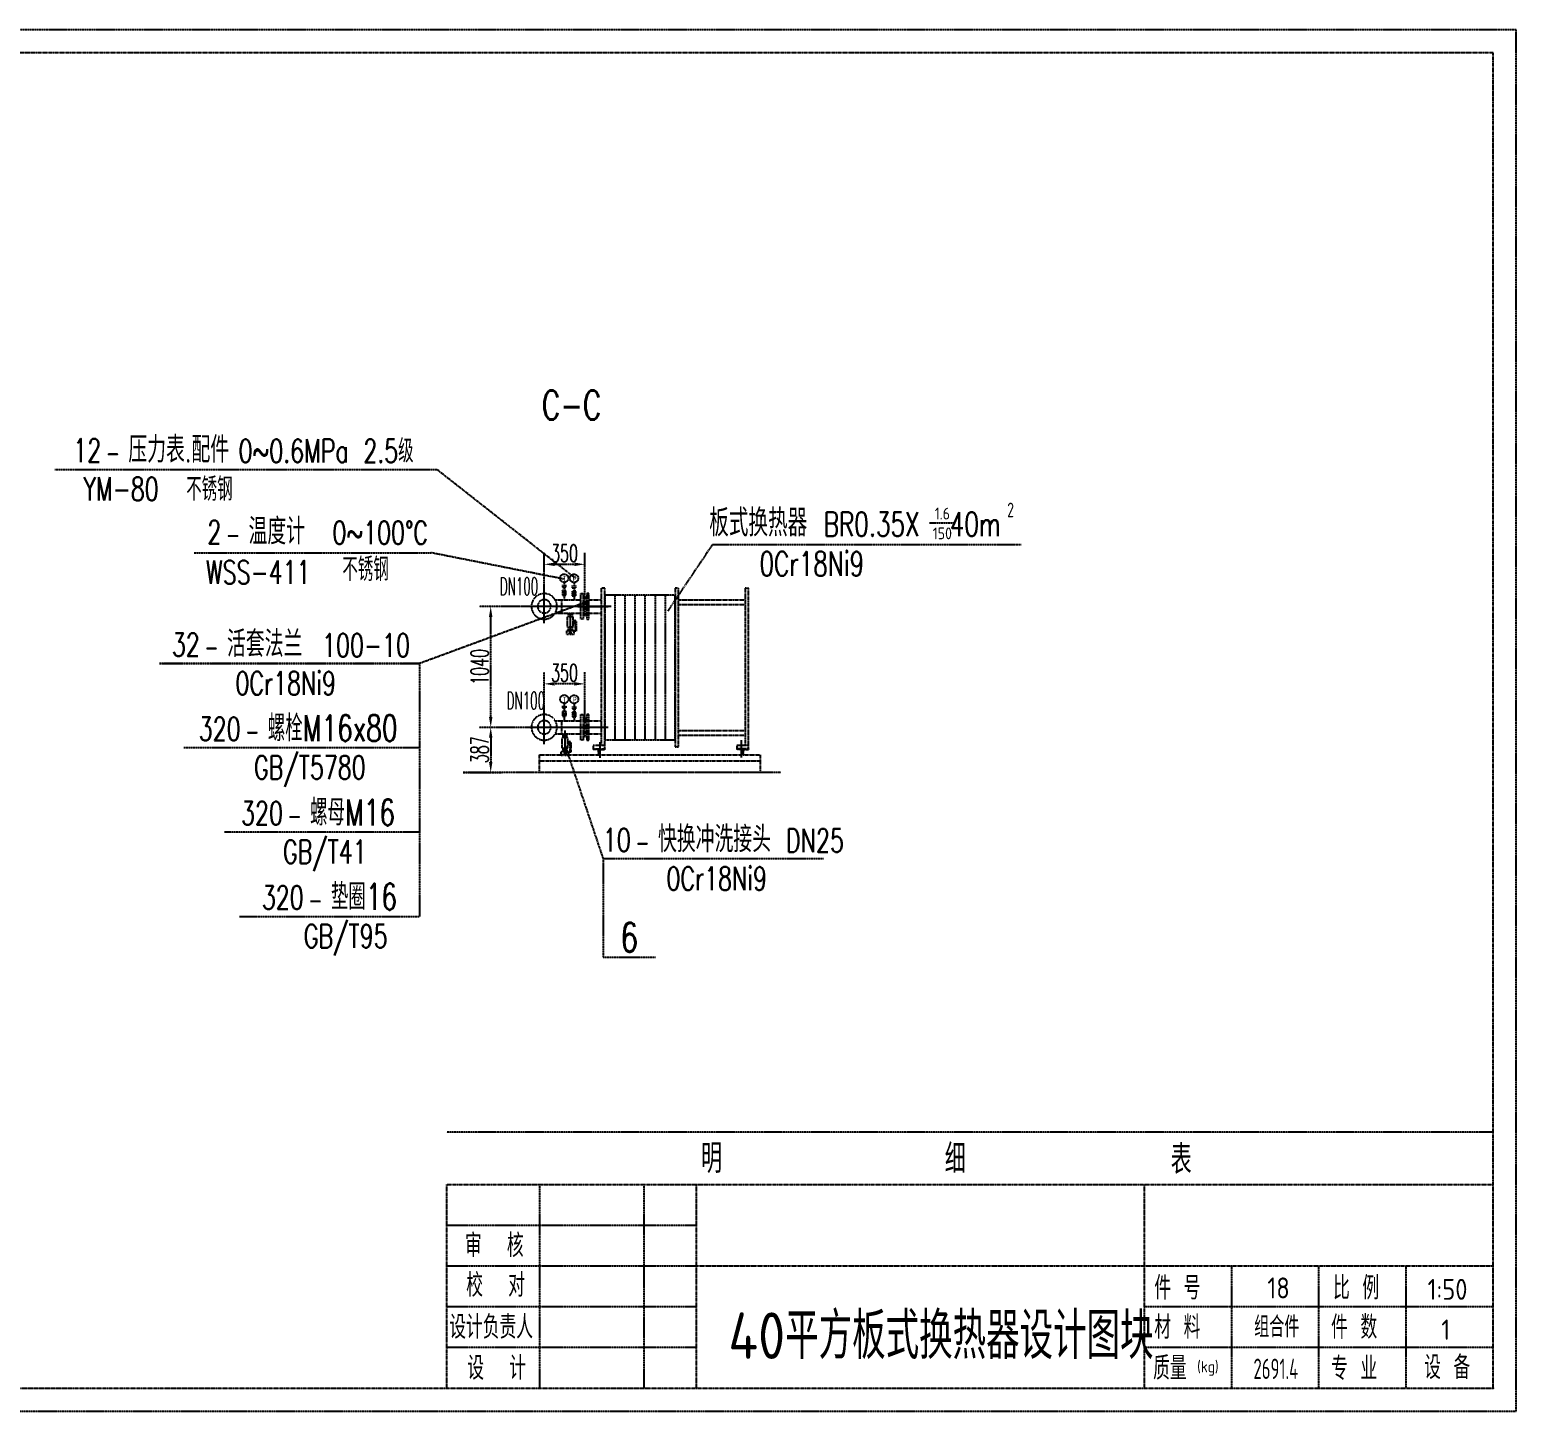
# Model space of a CAD drawing. Extents: x -4180 to 17478, y -3480 to 8400.
# Drawn here: x 4692 to 17478, y -3480 to 8400 of the extents above; entities that cross this region are included whole.
import ezdxf
from ezdxf.enums import TextEntityAlignment as Align

# ---------------------------------------------------------------- set-up
doc = ezdxf.new("R2010")
doc.units = 0
doc.header["$LTSCALE"] = 5
doc.header["$MEASUREMENT"] = 0
doc.linetypes.add('CENTER', pattern=[2, 1.25, -0.25, 0.25, -0.25])
doc.linetypes.add('DASHED', pattern=[0.75, 0.5, -0.25])
doc.layers.get('DEFPOINTS').update_dxf_attribs({"linetype": 'CONTINUOUS'})
for name, color, linetype in [('1', 1, 'CONTINUOUS'), ('2', 2, 'DASHED'), ('3', 3, 'CENTER')]:
    doc.layers.add(name, color=color, linetype=linetype)
doc.styles.add('FS', font='txt', dxfattribs={"width": 0.6, "bigfont": 'fshz'})
doc.styles.add('HZ', font='gbenor.shx', dxfattribs={"bigfont": 'gbcbig.shx'})
doc.styles.get("Standard").update_dxf_attribs({"font": 'gbenor.shx', "bigfont": 'gbcbig.shx'})
doc.dimstyles.new('ISO-25', dxfattribs={"dimtxt": 2.5, "dimasz": 2.5, "dimexe": 1.25, "dimexo": 0.625, "dimtad": 1, "dimdsep": 46, "dimtxsty": 'Standard', "dimcen": 2.5, "dimadec": 0, "dimazin": 0, "dimtfac": 1, "dimtmove": 0, "dimatfit": 3, "dimfxl": 1, "dimarcsym": 0})

# ---------------------------------------------------------------- blocks, each defined once
blk = doc.blocks.new('LSLUD51')
at = {"layer": '3', "style": 'FS', "width": 0.7}
blk.add_attdef('数量', text='', height=4, dxfattribs=at).set_placement((-0.99, 1.25), align=Align.RIGHT)
at = {"layer": '3', "style": 'HZ'}
blk.add_attdef('型号', (3.7, 1.13), '', height=4.5, dxfattribs=at)
at = {"layer": '3', "style": 'FS', "width": 0.7}
blk.add_attdef('厚', (23.54, 1.16), '', height=4, dxfattribs=at)
blk.add_attdef('材料', text='', height=4, dxfattribs=at).set_placement((17.57, -5.38), align=Align.CENTER)
at = {"layer": '3', "style": 'HZ'}
for tag, p, flags in [('附注2', (31.56, -6.33), 3), ('附注', (31.32, -11.78), 1)]:
    blk.add_attdef(tag, p, '', height=4, dxfattribs=dict(at, flags=flags))
at = {"layer": '3', "style": 'HZ', "width": 0.7, "flags": 1}
blk.add_attdef('图号或标准号', (42.82, -6), '', height=3.2, dxfattribs=at)
blk = doc.blocks.new('LSLUD4')
at = {"layer": '3'}
blk.add_text('-', height=4, dxfattribs=at).set_placement((5.62, 1))
at = {"layer": '3', "style": 'FS', "width": 0.7}
blk.add_attdef('数量', text='', height=4, dxfattribs=at).set_placement((4.76, 1.25), align=Align.RIGHT)
at = {"layer": '3', "style": 'HZ'}
blk.add_attdef('型号', (9.44, 1.13), '', height=4.5, dxfattribs=at)
at = {"layer": '3', "style": 'FS', "width": 0.7}
blk.add_attdef('厚', (25.79, 1.16), '', height=4, dxfattribs=at)
blk.add_attdef('材料', text='', height=4, dxfattribs=at).set_placement((19.54, -5.38), align=Align.CENTER)
at = {"layer": '3', "style": 'HZ'}
for tag, p, flags in [('附注2', (31.56, -6.33), 3), ('附注', (31.32, -11.78), 1)]:
    blk.add_attdef(tag, p, '', height=4, dxfattribs=dict(at, flags=flags))
at = {"layer": '3', "style": 'HZ', "width": 0.7, "flags": 1}
blk.add_attdef('图号或标准号', (42.82, -6), '', height=3.2, dxfattribs=at)
blk = doc.blocks.new('*D32')
at = {"layer": '3', "color": 0, "lineweight": -2}
for p, q in [((8966, 2401), (8557, 2401)), ((8657, 2311), (8657, 2104)), ((8419, 2014), (8757, 2014))]:
    blk.add_line(p, q, dxfattribs=at)
at = {"layer": '3', "color": 0}
for points in [[(8642, 2311), (8672, 2311), (8657, 2401)], [(8642, 2104), (8672, 2104), (8657, 2014)]]:
    blk.add_solid(points, dxfattribs=at)
at = {"layer": 'DEFPOINTS', "color": 0}
for p in [(8966, 2401), (8419, 2014), (8657, 2014)]:
    blk.add_point(p, dxfattribs=at)
at = {"layer": '3', "color": 0, "insert": (8562, 2208), "char_height": 150, "attachment_point": 5, "rotation": 90, "style": 'FS'}
blk.add_mtext('387', dxfattribs=at)
blk = doc.blocks.new('*D33')
at = {"layer": '3', "color": 0, "lineweight": -2}
for p, q in [((8929, 3441), (8557, 3441)), ((8657, 2491), (8657, 3351)), ((8966, 2401), (8557, 2401))]:
    blk.add_line(p, q, dxfattribs=at)
at = {"layer": '3', "color": 0}
for points in [[(8642, 3351), (8672, 3351), (8657, 3441)], [(8642, 2491), (8672, 2491), (8657, 2401)]]:
    blk.add_solid(points, dxfattribs=at)
at = {"layer": 'DEFPOINTS', "color": 0}
for p in [(8657, 3441), (8929, 3441), (8966, 2401)]:
    blk.add_point(p, dxfattribs=at)
at = {"layer": '3', "color": 0, "insert": (8562, 2921), "char_height": 150, "attachment_point": 5, "rotation": 90, "style": 'FS'}
blk.add_mtext('1040', dxfattribs=at)
blk = doc.blocks.new('lslud3ya')
at = {"layer": '3'}
blk.add_text('-', height=4, dxfattribs=at).set_placement((9.12, 1.02))
at = {"layer": '3', "style": 'FS', "width": 0.7}
blk.add_attdef('数量', text='', height=4, dxfattribs=at).set_placement((8.26, 1.27), align=Align.RIGHT)
at = {"layer": '3', "style": 'HZ'}
blk.add_attdef('型号', (12.94, 1.15), '', height=4.5, dxfattribs=at)
at = {"layer": '3', "style": 'FS', "width": 0.7}
for tag, p in [('厚', (27.39, 1.18)), ('材料', (20.39, -5.4))]:
    blk.add_attdef(tag, p, '', height=4, dxfattribs=at)
blk.add_attdef('图号或标准号', text='', height=4, dxfattribs=at).set_placement((9.18, -5.36), align=Align.CENTER)
at = {"layer": '3', "style": 'HZ'}
for tag, p, flags in [('附注2', (33.56, -6.32), 3), ('附注', (33.32, -11.76), 1)]:
    blk.add_attdef(tag, p, '', height=4, dxfattribs=dict(at, flags=flags))
blk = doc.blocks.new('bzjl2')
at = {"layer": '3'}
blk.add_text('-', height=4, dxfattribs=at).set_placement((5.62, 1.02))
at = {"layer": '3', "style": 'FS', "width": 0.7}
blk.add_attdef('数量', text='', height=4, dxfattribs=at).set_placement((4.76, 1.27), align=Align.RIGHT)
blk.add_attdef('型号', (9.44, 1.15), '', height=4.5, dxfattribs=at)
blk.add_attdef('图号或标准号', text='', height=4, dxfattribs=at).set_placement((16.68, -5.36), align=Align.CENTER)
at = {"layer": '3', "style": 'HZ'}
for tag, p, flags in [('材料', (28.26, -5.48), 1), ('单件重(KG)', (34.96, -5.48), 1), ('总重(KG)', (34.99, -11.64), 1), ('附注2', (35.43, -17.6), 3)]:
    blk.add_attdef(tag, p, '', height=4, dxfattribs=dict(at, flags=flags))
blk = doc.blocks.new('bzjm2')
at = {"layer": '3'}
blk.add_text('-', height=4, dxfattribs=at).set_placement((5.62, 1.02))
at = {"layer": '3', "style": 'FS', "width": 0.7}
blk.add_attdef('数量', text='', height=4, dxfattribs=at).set_placement((4.76, 1.27), align=Align.RIGHT)
blk.add_attdef('型号', (9.44, 1.15), '', height=4.5, dxfattribs=at)
blk.add_attdef('图号或标准号', text='', height=4, dxfattribs=at).set_placement((11.98, -5.36), align=Align.CENTER)
at = {"layer": '3', "style": 'HZ'}
for tag, p, flags in [('材料', (23.56, -5.48), 1), ('单件重(KG)', (30.26, -5.48), 1), ('总重(KG)', (30.29, -11.64), 1), ('附注2', (30.73, -17.6), 3)]:
    blk.add_attdef(tag, p, '', height=4, dxfattribs=dict(at, flags=flags))
blk = doc.blocks.new('bzjd2')
at = {"layer": '3'}
blk.add_text('-', height=4, dxfattribs=at).set_placement((5.62, 1.02))
at = {"layer": '3', "style": 'FS', "width": 0.7}
blk.add_attdef('数量', text='', height=4, dxfattribs=at).set_placement((4.76, 1.27), align=Align.RIGHT)
blk.add_attdef('型号', (9.44, 1.15), '', height=4.5, dxfattribs=at)
blk.add_attdef('图号或标准号', text='', height=4, dxfattribs=at).set_placement((11.98, -5.36), align=Align.CENTER)
at = {"layer": '3', "style": 'HZ'}
for tag, p, flags in [('材料', (23.56, -5.48), 1), ('单件重(KG)', (30.26, -5.48), 1), ('总重(KG)', (30.29, -11.64), 1), ('附注2', (30.73, -17.6), 3)]:
    blk.add_attdef(tag, p, '', height=4, dxfattribs=dict(at, flags=flags))
blk = doc.blocks.new('*D34')
at = {"layer": '3', "color": 0, "lineweight": -2}
for p, q in [((9117, 3617), (9117, 3903)), ((9467, 3520), (9467, 3903)), ((9207, 3803), (9377, 3803))]:
    blk.add_line(p, q, dxfattribs=at)
at = {"layer": '3', "color": 0}
for points in [[(9207, 3818), (9207, 3788), (9117, 3803)], [(9377, 3818), (9377, 3788), (9467, 3803)]]:
    blk.add_solid(points, dxfattribs=at)
at = {"layer": 'DEFPOINTS', "color": 0}
for p in [(9467, 3803), (9117, 3617), (9467, 3520)]:
    blk.add_point(p, dxfattribs=at)
at = {"layer": '3', "color": 0, "insert": (9292, 3898), "char_height": 150, "attachment_point": 5, "style": 'FS'}
blk.add_mtext('350', dxfattribs=at)
blk = doc.blocks.new('*D35')
at = {"layer": '3', "color": 0, "lineweight": -2}
for p, q in [((9117, 2577), (9117, 2875)), ((9467, 2480), (9467, 2875)), ((9377, 2775), (9207, 2775))]:
    blk.add_line(p, q, dxfattribs=at)
at = {"layer": '3', "color": 0}
for points in [[(9207, 2790), (9207, 2760), (9117, 2775)], [(9377, 2790), (9377, 2760), (9467, 2775)]]:
    blk.add_solid(points, dxfattribs=at)
at = {"layer": 'DEFPOINTS', "color": 0}
for p in [(9117, 2775), (9117, 2577), (9467, 2480)]:
    blk.add_point(p, dxfattribs=at)
at = {"layer": '3', "color": 0, "insert": (9292, 2870), "char_height": 150, "attachment_point": 5, "style": 'FS'}
blk.add_mtext('350', dxfattribs=at)
blk = doc.blocks.new('lslud5Ya')
at = {"layer": '3'}
blk.add_text('-', height=4, dxfattribs=at).set_placement((6.62, 1.02))
at = {"layer": '3', "style": 'FS', "width": 0.7}
blk.add_attdef('数量', text='', height=4, dxfattribs=at).set_placement((5.76, 1.27), align=Align.RIGHT)
at = {"layer": '3', "style": 'HZ'}
blk.add_attdef('型号', (10.44, 1.15), '', height=4.5, dxfattribs=at)
at = {"layer": '3', "style": 'FS', "width": 0.7}
for tag, p in [('厚', (29.39, 1.18)), ('材料', (20.39, -5.4))]:
    blk.add_attdef(tag, p, '', height=4, dxfattribs=at)
blk.add_attdef('图号或标准号', text='', height=4, dxfattribs=at).set_placement((9.18, -5.36), align=Align.CENTER)
at = {"layer": '3', "style": 'HZ'}
for tag, p, flags in [('附注2', (33.56, -6.32), 3), ('附注', (33.32, -11.76), 1)]:
    blk.add_attdef(tag, p, '', height=4, dxfattribs=dict(at, flags=flags))
blk = doc.blocks.new('tbtll3')
at = {"layer": '3', "style": 'HZ'}
for tag, height, p in [('图纸编号', 5.04, (-35.29, 24.63)), ('版次', 3, (-3.97, 22.59)), ('件号', 3.6, (-36.89, 15.41)), ('比例', 3.6, (-7.83, 15.17)), ('图纸名称', 8, (-94.98, 5)), ('设计人', 4, (-150.05, 8.38)), ('材料', 3.6, (-37.2, 8.72)), ('数量', 3.5, (-8.13, 8.29))]:
    blk.add_attdef(tag, text='', height=height, dxfattribs=at).set_placement(p, align=Align.CENTER)
at = {"layer": '3', "width": 0.7, "flags": 3}
blk.add_attdef('附注2', text='', height=3.5, dxfattribs=at).set_placement((-12.47, 22.51), align=Align.CENTER)
at = {"layer": '3', "style": 'HZ', "flags": 1}
blk.add_attdef('图幅(甲)', (-75.72, 7.71), '', height=4, dxfattribs=at)
at = {"layer": '3', "style": 'HZ', "width": 0.7}
blk.add_attdef('单件重(KG)', text='', height=3.5, dxfattribs=at).set_placement((-37.36, 1.55), align=Align.CENTER)

msp = doc.modelspace()

# ---------------------------------------------------------------- linework, layer by layer
at = {"layer": '1'}
for p, q in [((9117.5, 3297), (9117.5, 3616.9)), ((9693.2, 3441.4), (8929, 3441.4)), ((9342.9, 3198.4), (9342.9, 3384.4)), ((9407.5, 3441.4), (9667.8, 3441.4)), ((9367.7, 3306.4), (9400.7, 3306.4)), ((9117.5, 2257), (9117.5, 2576.9)), ((8966.2, 2401.4), (9667.8, 2401.4)), ((9296.3, 2158.4), (9296.3, 2373.3)), ((9321.1, 2266.4), (9354.1, 2266.4)), ((9597.5, 2139.2), (9597.5, 2274.9)), ((10814.5, 2143.2), (10814.5, 2290.5))]:
    msp.add_line(p, q, dxfattribs=at)
at = {"layer": '2'}
for p, q in [((17278.3, 8200), (-3679.7, 8200)), ((17278.3, -3280), (17278.3, 8200)), ((9637.5, 3598.4), (9607.5, 3598.4)), ((9607.5, 3598.4), (9607.5, 2246.4)), ((9637.5, 2216.4), (9637.5, 3598.4)), ((10273.5, 3598.4), (10243.5, 3598.4)), ((10243.5, 3598.4), (10243.5, 2234.4)), ((10273.5, 2234.4), (10273.5, 3598.4)), ((10874.5, 3598.4), (10844.5, 3598.4)), ((10844.5, 3598.4), (10844.5, 2246.4)), ((10874.5, 2216.4), (10874.5, 3598.4)), ((9211.6, 3498.4), (9433.5, 3498.4)), ((9267.5, 3384.4), (9267.5, 3498.4)), ((9433.5, 3331.4), (9433.5, 3551.4)), ((9433.5, 3551.4), (9451.5, 3551.4)), ((9451.5, 3551.4), (9451.5, 3331.4)), ((9467.5, 3520.4), (9451.5, 3520.4)), ((9467.5, 3520.4), (9483.5, 3520.4)), ((9467.5, 3520.4), (9467.5, 3362.4)), ((9467.5, 3520.4), (9467.5, 3362.4)), ((9501.5, 3551.4), (9483.5, 3551.4)), ((9483.5, 3551.4), (9483.5, 3331.4)), ((9501.5, 3331.4), (9501.5, 3551.4)), ((9501.5, 3498.4), (9607.5, 3498.4)), ((10273.5, 3498.4), (10844.5, 3498.4)), ((10273.5, 3458.4), (10844.5, 3458.4)), ((9211.6, 3384.4), (9433.5, 3384.4)), ((9318.1, 3262.4), (9318.1, 3350.4)), ((9367.7, 3350.4), (9318.1, 3350.4)), ((9326.1, 3350.4), (9326.1, 3384.4)), ((9359.7, 3350.4), (9359.7, 3384.4)), ((9367.7, 3262.4), (9367.7, 3350.4)), ((9451.5, 3331.4), (9433.5, 3331.4)), ((9467.5, 3362.4), (9451.5, 3362.4)), ((9467.5, 3362.4), (9483.5, 3362.4)), ((9483.5, 3331.4), (9501.5, 3331.4)), ((9501.5, 3384.4), (9607.5, 3384.4)), ((9374.9, 3230.4), (9310.9, 3230.4)), ((9310.9, 3198.4), (9310.9, 3230.4)), ((9326.9, 3198.4), (9310.9, 3198.4)), ((9367.7, 3262.4), (9318.1, 3262.4)), ((9326.1, 3230.4), (9326.1, 3262.4)), ((9326.9, 3198.4), (9326.9, 3214.4)), ((9334.9, 3214.4), (9326.9, 3214.4)), ((9334.9, 3198.4), (9334.9, 3214.4)), ((9350.9, 3198.4), (9334.9, 3198.4)), ((9350.9, 3198.4), (9350.9, 3214.4)), ((9358.9, 3214.4), (9350.9, 3214.4)), ((9358.9, 3198.4), (9358.9, 3214.4)), ((9374.9, 3198.4), (9358.9, 3198.4)), ((9359.7, 3230.4), (9359.7, 3262.4)), ((9367.7, 3316), (9377.3, 3316)), ((9367.7, 3296.8), (9377.3, 3296.8)), ((9374.9, 3198.4), (9374.9, 3230.4)), ((9377.3, 3322.4), (9377.3, 3294.7)), ((9377.3, 3322.4), (9387.6, 3322.4)), ((9377.3, 3294.7), (9383.7, 3289.7)), ((9383.7, 3289.7), (9383.7, 3228.1)), ((9393.3, 3228.1), (9383.7, 3228.1)), ((9387.6, 3294.7), (9387.6, 3322.4)), ((9387.6, 3294.7), (9393.3, 3290.3)), ((9393.3, 3290.3), (9393.3, 3228.1)), ((9211.6, 2458.4), (9433.5, 2458.4)), ((9267.5, 2344.4), (9267.5, 2458.4)), ((9433.5, 2291.4), (9433.5, 2511.4)), ((9433.5, 2511.4), (9451.5, 2511.4)), ((9451.5, 2511.4), (9451.5, 2291.4)), ((9467.5, 2480.4), (9451.5, 2480.4)), ((9467.5, 2480.4), (9483.5, 2480.4)), ((9467.5, 2480.4), (9467.5, 2322.4)), ((9467.5, 2480.4), (9467.5, 2322.4)), ((9501.5, 2511.4), (9483.5, 2511.4)), ((9483.5, 2511.4), (9483.5, 2291.4)), ((9501.5, 2291.4), (9501.5, 2511.4)), ((9501.5, 2458.4), (9607.5, 2458.4)), ((9211.6, 2344.4), (9433.5, 2344.4)), ((9271.5, 2222.4), (9271.5, 2310.4)), ((9321.1, 2310.4), (9271.5, 2310.4)), ((9279.5, 2310.4), (9279.5, 2344.4)), ((9313.1, 2310.4), (9313.1, 2344.4)), ((9321.1, 2222.4), (9321.1, 2310.4)), ((9467.5, 2322.4), (9451.5, 2322.4)), ((9467.5, 2322.4), (9483.5, 2322.4)), ((9501.5, 2344.4), (9607.5, 2344.4)), ((10273.5, 2374.4), (10844.5, 2374.4)), ((10273.5, 2334.4), (10844.5, 2334.4)), ((9328.3, 2190.4), (9264.3, 2190.4)), ((9264.3, 2158.4), (9264.3, 2190.4)), ((9321.1, 2222.4), (9271.5, 2222.4)), ((9279.5, 2190.4), (9279.5, 2222.4)), ((9280.3, 2158.4), (9280.3, 2174.4)), ((9288.3, 2174.4), (9280.3, 2174.4)), ((9288.3, 2158.4), (9288.3, 2174.4)), ((9304.3, 2158.4), (9304.3, 2174.4)), ((9312.3, 2174.4), (9304.3, 2174.4)), ((9312.3, 2158.4), (9312.3, 2174.4)), ((9313.1, 2190.4), (9313.1, 2222.4)), ((9321.1, 2276), (9330.7, 2276)), ((9321.1, 2256.8), (9330.7, 2256.8)), ((9328.3, 2158.4), (9328.3, 2190.4)), ((9330.7, 2282.4), (9330.7, 2254.7)), ((9330.7, 2282.4), (9341, 2282.4)), ((9330.7, 2254.7), (9337.1, 2249.7)), ((9337.1, 2249.7), (9337.1, 2188.1)), ((9346.7, 2188.1), (9337.1, 2188.1)), ((9341, 2254.7), (9341, 2282.4)), ((9341, 2254.7), (9346.7, 2250.3)), ((9346.7, 2250.3), (9346.7, 2188.1)), ((9451.5, 2291.4), (9433.5, 2291.4)), ((9483.5, 2291.4), (9501.5, 2291.4)), ((9637.5, 2246.4), (9537.5, 2246.4)), ((9537.5, 2246.4), (9537.5, 2216.4)), ((9537.5, 2216.4), (9637.5, 2216.4)), ((9537.5, 2216.4), (9537.5, 2211.4)), ((9582.5, 2211.4), (9537.5, 2211.4)), ((9582.5, 2211.4), (9582.5, 2164.4)), ((9587.5, 2216.4), (9587.5, 2164.4)), ((9587.5, 2216.4), (9587.5, 2164.4)), ((9592.5, 2211.4), (9637.5, 2211.4)), ((9592.5, 2211.4), (9592.5, 2164.4)), ((9637.5, 2216.4), (9637.5, 2211.4)), ((10243.5, 2234.4), (10273.5, 2234.4)), ((10874.5, 2246.4), (10774.5, 2246.4)), ((10774.5, 2246.4), (10774.5, 2216.4)), ((10774.5, 2216.4), (10874.5, 2216.4)), ((10874.5, 2216.4), (10774.5, 2216.4)), ((10874.5, 2216.4), (10774.5, 2216.4)), ((10874.5, 2216.4), (10774.5, 2216.4)), ((10774.5, 2216.4), (10774.5, 2211.4)), ((10819.5, 2211.4), (10774.5, 2211.4)), ((10819.5, 2211.4), (10819.5, 2164.4)), ((10824.5, 2216.4), (10824.5, 2164.4)), ((10824.5, 2216.4), (10824.5, 2164.4)), ((10829.5, 2211.4), (10874.5, 2211.4)), ((10829.5, 2211.4), (10829.5, 2164.4)), ((10874.5, 2216.4), (10874.5, 2211.4)), ((9074.5, 2164.4), (9264.3, 2164.4)), ((9074.5, 2164.4), (9074.5, 2014.4)), ((9074.5, 2114.4), (10974.5, 2114.4)), ((9280.3, 2158.4), (9264.3, 2158.4)), ((9304.3, 2158.4), (9288.3, 2158.4)), ((9328.3, 2158.4), (9312.3, 2158.4)), ((9328.3, 2164.4), (10974.5, 2164.4)), ((10974.5, 2164.4), (10974.5, 2014.4)), ((9074.5, 2014.4), (10974.5, 2014.4)), ((8278.3, -1530), (17278.3, -1530)), ((8278.3, -3280), (8278.3, -1530)), ((10428.3, -3280), (10428.3, -1530)), ((14278.3, -1530), (14278.3, -3280)), ((10428.3, -2230), (15278.3, -2230)), ((15278.3, -2230), (17278.3, -2230)), ((-3679.7, -3280), (17278.3, -3280))]:
    msp.add_line(p, q, dxfattribs=at)
for centre, radius, start, end in [((9117.5, 3441.4), 110, 90, 270), ((9117.5, 3441.4), 57, 90, 270), ((9117.5, 3441.4), 110, 270, 90), ((9117.5, 3441.4), 57, 270, 90), ((9117.5, 2401.4), 110, 90, 270), ((9117.5, 2401.4), 57, 90, 270), ((9117.5, 2401.4), 110, 270, 90), ((9117.5, 2401.4), 57, 270, 90)]:
    msp.add_arc(centre, radius, start, end, dxfattribs=at)
msp.add_point((17278.3, -3280), dxfattribs=at)
at = {"layer": '3'}
for p, q in [((17478.3, 8400), (-4179.7, 8400)), ((17478.3, -3480), (17478.3, 8400)), ((4908.6, 4619.3), (8193, 4619.3)), ((9381.9, 3685.2), (8193, 4619.3)), ((12430.9, 4161.2), (12648.3, 4161.2)), ((10182.1, 3400.9), (10566.2, 3972.8)), ((10566.2, 3972.8), (13220.4, 3972.8)), ((6105.4, 3902.8), (8142.7, 3902.8)), ((9285.8, 3675.8), (8142.7, 3902.8)), ((9288.9, 3647.7), (9288.9, 3577.5)), ((9373.9, 3647.7), (9373.9, 3571.3)), ((9449.1, 3467.1), (8043.2, 2949.4)), ((9303.9, 3537.5), (9273.9, 3577.5)), ((9303.9, 3577.5), (9273.9, 3537.5)), ((9288.9, 3557.1), (9288.9, 3499.7)), ((9288.9, 3537.5), (9288.9, 3504.7)), ((9388.9, 3531.3), (9358.9, 3571.3)), ((9388.9, 3571.3), (9358.9, 3531.3)), ((9373.9, 3550.9), (9373.9, 3498.4)), ((9373.9, 3531.3), (9373.9, 3498.4)), ((10243.5, 3538.4), (9637.5, 3538.4)), ((9637.5, 3538.4), (9637.5, 2294.4)), ((9724.1, 3538.4), (9724.1, 2294.4)), ((9810.6, 3538.4), (9810.6, 2294.4)), ((9897.2, 3538.4), (9897.2, 2294.4)), ((9983.8, 3538.4), (9983.8, 2294.4)), ((10070.3, 3538.4), (10070.3, 2294.4)), ((10156.9, 3538.4), (10156.9, 2294.4)), ((10243.5, 2294.4), (10243.5, 3538.4)), ((8043.2, 2949.4), (5806.9, 2949.4)), ((5806.9, 2949.4), (8043.2, 2949.4)), ((8043.2, 2949.4), (8043.2, 2224.4)), ((9289.7, 2607.7), (9289.7, 2537.5)), ((9374.7, 2607.7), (9374.7, 2531.3)), ((9304.7, 2497.5), (9274.7, 2537.5)), ((9304.7, 2537.5), (9274.7, 2497.5)), ((9289.7, 2517.1), (9289.7, 2459.7)), ((9289.7, 2497.5), (9289.7, 2464.7)), ((9389.7, 2491.3), (9359.7, 2531.3)), ((9389.7, 2531.3), (9359.7, 2491.3)), ((9374.7, 2510.9), (9374.7, 2458.4)), ((9374.7, 2491.3), (9374.7, 2458.4)), ((8043.2, 2224.4), (6018.2, 2224.4)), ((8043.2, 2224.4), (8043.2, 1499.4)), ((9292.8, 2255.4), (9624, 1270.3)), ((9637.5, 2294.4), (10243.5, 2294.4)), ((8418.9, 2014.4), (11152.1, 2014.4)), ((8043.2, 1499.4), (6368.2, 1499.4)), ((8043.2, 1499.4), (8043.2, 774.4)), ((11519, 1270.3), (9624, 1270.3)), ((9624, 1270.3), (9624, 421.5)), ((6496.3, 774.4), (8043.2, 774.4)), ((10074, 421.5), (9624, 421.5)), ((17278.3, -1080), (8278.3, -1080)), ((9078.3, -3280), (9078.3, -1530)), ((9978.3, -3280), (9978.3, -1530)), ((8278.3, -1880), (10428.3, -1880)), ((8278.3, -2230), (10428.3, -2230)), ((15028.3, -2230), (15028.3, -3280)), ((15778.3, -2230), (15778.3, -3280)), ((16528.3, -2230), (16528.3, -3280)), ((8278.3, -2580), (10428.3, -2580)), ((14278.3, -2580), (17278.3, -2580)), ((8278.3, -2930), (10428.3, -2930)), ((14278.3, -2930), (17278.3, -2930)), ((-4179.7, -3480), (17478.3, -3480))]:
    msp.add_line(p, q, dxfattribs=at)
at = {"layer": '3', "elevation": 89528.9}
for points in [[(9273.9, 3626.5), (9273.9, 3607.5), (9303.9, 3607.5), (9303.9, 3626.5)], [(9358.9, 3620.3), (9358.9, 3601.3), (9388.9, 3601.3), (9388.9, 3620.3)], [(9274.7, 2586.5), (9274.7, 2567.5), (9304.7, 2567.5), (9304.7, 2586.5)], [(9359.7, 2580.3), (9359.7, 2561.3), (9389.7, 2561.3), (9389.7, 2580.3)]]:
    msp.add_lwpolyline(points, dxfattribs=at)
for points in [[(9303.9, 3577.5), (9273.9, 3577.5), (9273.9, 3537.5), (9303.9, 3537.5)], [(9388.9, 3571.3), (9358.9, 3571.3), (9358.9, 3531.3), (9388.9, 3531.3)], [(9304.7, 2537.5), (9274.7, 2537.5), (9274.7, 2497.5), (9304.7, 2497.5)], [(9389.7, 2531.3), (9359.7, 2531.3), (9359.7, 2491.3), (9389.7, 2491.3)]]:
    msp.add_lwpolyline(points, close=True, dxfattribs=at)
at = {"layer": '3'}
for centre in [(9288.9, 3683.6), (9373.9, 3682.6), (9289.7, 2643.6), (9374.7, 2642.6)]:
    msp.add_circle(centre, 35.9, dxfattribs=at)

# ---------------------------------------------------------------- block references
at = {"layer": '3', "xscale": 50, "yscale": 50, "zscale": 50}
for name, p, values in [('lslud5Ya', (5018.6, 4619.3), {'数量': '12', '型号': '压力表.配件', '厚': '0~0.6MPa 2.5级', '图号或标准号': 'YM-80', '材料': '不锈钢'}), ('LSLUD4', (5916.9, 2949.4), {'数量': '32', '型号': '活套法兰', '厚': '100-10', '材料': '0Cr18Ni9'}), ('bzjl2', (6267.9, 2224.4), {'数量': '320', '型号': '螺栓M16x80', '图号或标准号': 'GB/T5780'}), ('bzjm2', (6631.4, 1499.4), {'数量': '320', '型号': '螺母M16', '图号或标准号': 'GB/T41'}), ('bzjd2', (6810.7, 774.4), {'数量': '320', '型号': '垫圈16', '图号或标准号': 'GB/T95'}), ('tbtll3', (17278.3, -3280), {'图纸名称': '40平方板式换热器设计图块', '比例': '1:50', '件号': '18', '数量': '1', '材料': '组合件', '单件重(KG)': '2691.4'})]:
    msp.add_blockref(name, p, dxfattribs=at).add_auto_attribs(values)
at = {"layer": '3'}
ref = msp.add_blockref('lslud3ya', (5926.7, 3916), dxfattribs=dict(at, xscale=50, yscale=50, zscale=50))
ref.add_attrib('数量', '2', dxfattribs={"height": 200, "style": 'FS', "width": 0.7}).set_placement((6339.8, 3979.5), align=Align.RIGHT)
ref.add_attrib('型号', '温度计', (6573.9, 3973.7), dxfattribs={"height": 225, "style": 'HZ'})
ref.add_attrib('厚', '0~100%%dC', (7296.3, 3975.1), dxfattribs={"height": 200, "style": 'FS', "width": 0.7})
ref.add_attrib('图号或标准号', 'WSS-411', dxfattribs={"height": 200, "style": 'FS', "width": 0.7}).set_placement((6657.7, 3634.6), align=Align.CENTER)
ref.add_attrib('材料', '不锈钢', (7381.4, 3660.4), dxfattribs={"height": 200, "style": 'FS', "width": 0.7})
ref = msp.add_blockref('LSLUD51', (10504.2, 3984.1), dxfattribs=dict(at, xscale=52.08333333334303, yscale=52.08333333334303, zscale=52.08333333332848))
ref.add_attrib('型号', '板式换热器', (10536.2, 4043.2, 83231.2), dxfattribs={"height": 234.38, "style": 'HZ'})
ref.add_attrib('厚', 'BR0.35X  40m', (11521.6, 4044.6, 83231.2), dxfattribs={"height": 208.333, "style": 'FS', "width": 0.7})
ref.add_attrib('材料', '0Cr18Ni9', dxfattribs={"height": 208.33, "style": 'FS', "width": 0.7}).set_placement((11419.4, 3703.8, 83231.2), align=Align.CENTER)
ref = msp.add_blockref('LSLUD4', (9624, 1270.3), dxfattribs=dict(at, xscale=50, yscale=50, zscale=50))
ref.add_attrib('数量', '10', dxfattribs={"height": 200, "style": 'FS', "width": 0.7}).set_placement((9862.1, 1332.7, 6350.3), align=Align.RIGHT)
ref.add_attrib('型号', '快换冲洗接头', (10096.2, 1327, 6350.3), dxfattribs={"height": 225, "style": 'HZ'})
ref.add_attrib('厚', 'DN25', (11197.2, 1328.3, 6350.3), dxfattribs={"height": 200, "style": 'FS', "width": 0.7})
ref.add_attrib('材料', '0Cr18Ni9', dxfattribs={"height": 200, "style": 'FS', "width": 0.7}).set_placement((10601.1, 1001.1, 6350.3), align=Align.CENTER)

# ---------------------------------------------------------------- texts
for s, height, style, width, p in [('C-C', 250, 'FS', 0.7, (9352.9, 5047)), ('2', 125, 'HZ', 0.8, (13128.9, 4208.3)), ('6', 250, 'FS', 0.7, (9849, 471.5))]:
    msp.add_text(s, height=height, dxfattribs=dict(at, style=style, width=width)).set_placement(p, align=Align.CENTER)
for s, height, style, width, p in [('DN100', 150, 'FS', 0.5, (8734.5, 3538.7)), ('T', 50, 'HZ', 0.8, (9276.1, 3653.2)), ('P', 50, 'HZ', 0.8, (9361.1, 3653.2)), ('DN100', 150, 'FS', 0.5, (8793.6, 2556.1)), ('T', 50, 'HZ', 0.8, (9276.8, 2613.2)), ('P', 50, 'HZ', 0.8, (9361.8, 2613.2))]:
    msp.add_text(s, height=height, dxfattribs=dict(at, style=style, width=width)).set_placement(p)
at = {"layer": '3', "style": 'HZ'}
for s, height, p in [('明', 250, (10556.6, -1430.5)), ('细', 250, (12652.6, -1434)), ('表', 250, (14596.1, -1439.5)), ('审  核', 200, (8687.6, -2154.9)), ('校  对', 200, (8699.1, -2495.8)), ('设  计', 200, (8708, -3208.4)), ('质量', 200, (14499.1, -3208.2)), ('(kg)', 98, (14825.7, -3145.4))]:
    msp.add_text(s, height=height, dxfattribs=at).set_placement(p, align=Align.CENTER)
for s, p in [('件 号', (14365.3, -2519.4)), ('比 例', (15902.7, -2519.4)), ('设计负责人', (8300.9, -2855.9)), ('材 料', (14365.3, -2857.3)), ('件 数', (15885.8, -2857.3)), ('专 业', (15885.8, -3212.1)), ('设 备', (16685.9, -3203))]:
    msp.add_text(s, height=200, dxfattribs=at).set_placement(p)
at = {"layer": '3', "char_height": 101.25, "attachment_point": 5}
for s, insert in [('1.6', (12541.9, 4239.5)), ('150', (12541.9, 4069.1))]:
    msp.add_mtext(s, dxfattribs=dict(at, insert=insert))

# ---------------------------------------------------------------- dimensions: what is measured, and where the dimension line sits
at = {"layer": '3'}
for base, p1, p2, angle, picture, middle in [((9467.5, 3803.1), (9117.5, 3616.9), (9467.5, 3520.4), 180, '*D34', (9292.5, 3898.1)), ((8657, 3441.4), (8966.2, 2401.4), (8929, 3441.4), 90, '*D33', (8562, 2921.4)), ((9117.5, 2774.6), (9467.5, 2480.4), (9117.5, 2576.9), 180, '*D35', (9292.5, 2869.6)), ((8657, 2014.4), (8966.2, 2401.4), (8418.9, 2014.4), 90, '*D32', (8562, 2207.9))]:
    dim = msp.add_linear_dim(base=base, p1=p1, p2=p2, angle=angle, dimstyle='ISO-25', override={"dimscale": 50, "dimtxt": 3, "dimasz": 1.8, "dimexe": 2, "dimexo": 0, "dimgap": 0.4, "dimdec": 0, "dimtxsty": 'FS', "dimcen": 0, "dimtdec": 0, "dimtix": 1}, dxfattribs=at)
    dim.commit()
    dim.dimension.update_dxf_attribs({"geometry": picture, "text_midpoint": middle})

doc.saveas('drawing.dxf')
